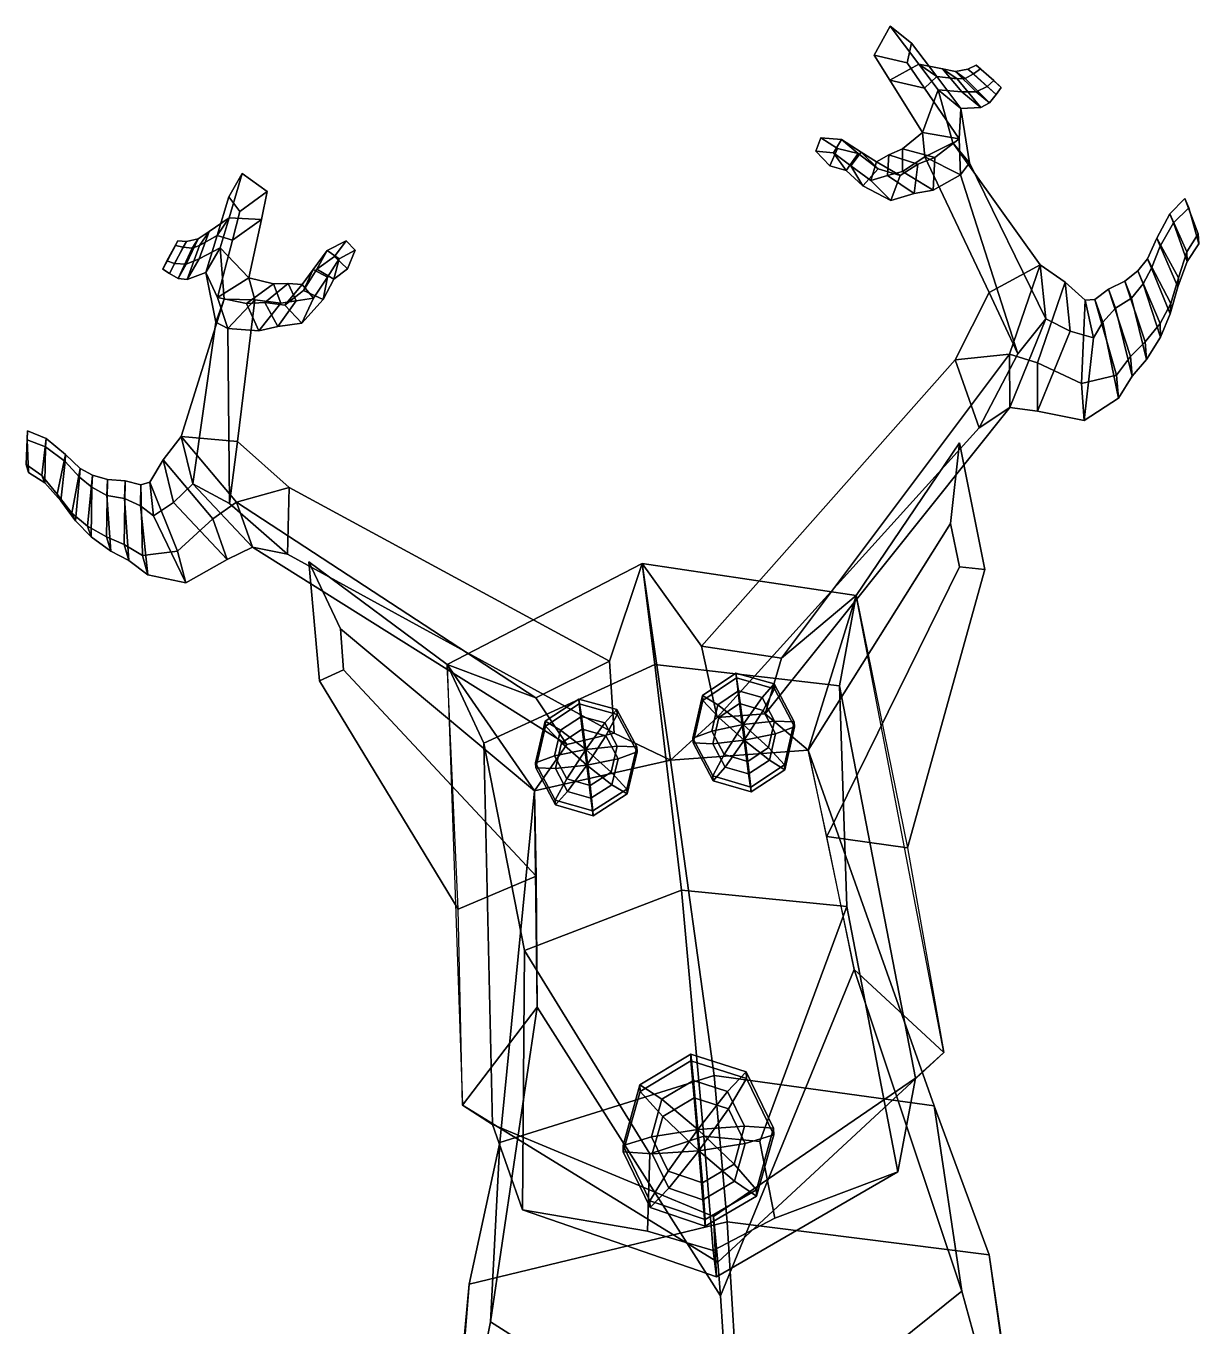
# Model space of a CAD drawing. Extents: x -101 to 82, y -151 to 354.
# Drawn here: x -100.7 to 64.9, y 170.4 to 353.9 of the extents above; entities that cross this region are included whole.
import ezdxf

# ---------------------------------------------------------------- set-up
doc = ezdxf.new("R2010")
doc.units = 0

msp = doc.modelspace()

# ---------------------------------------------------------------- linework, layer by layer
for points in [[(21.292717, 353.928101, 197.962311), (24.292601, 351.510315, 196.795807), (23.683441, 348.726685, 196.333405), (19.040462, 349.817627, 197.912552)], [(25.336277, 348.548615, 201.226807), (21.292717, 353.928101, 197.962311), (19.040462, 349.817627, 197.912552), (21.258139, 346.293427, 199.83432)], [(25.336277, 348.548615, 201.226807), (27.855326, 346.799103, 199.05217), (24.292601, 351.510315, 196.795807), (21.292717, 353.928101, 197.962311)], [(27.855326, 346.799103, 199.05217), (26.141819, 345.164001, 197.804108), (23.683441, 348.726685, 196.333405), (24.292601, 351.510315, 196.795807)], [(21.258139, 346.293427, 199.83432), (19.040462, 349.817627, 197.912552), (23.683441, 348.726685, 196.333405), (26.141819, 345.164001, 197.804108)], [(25.870958, 338.889465, 203.856201), (28.044651, 344.916199, 203.421661), (25.336277, 348.548615, 201.226807), (21.258139, 346.293427, 199.83432)], [(28.044651, 344.916199, 203.421661), (31.408346, 344.618591, 200.510757), (28.685381, 347.887543, 198.90976), (25.336277, 348.548615, 201.226807)], [(25.336277, 348.548615, 201.226807), (28.685381, 347.887543, 198.90976), (30.758123, 346.458893, 196.669098), (27.855326, 346.799103, 199.05217)], [(31.408346, 344.618591, 200.510757), (33.414043, 344.646515, 198.098419), (30.522213, 347.480896, 197.546753), (28.685381, 347.887543, 198.90976)], [(28.685381, 347.887543, 198.90976), (30.522213, 347.480896, 197.546753), (31.854246, 346.532196, 195.035141), (30.758123, 346.458893, 196.669098)], [(33.414043, 344.646515, 198.098419), (34.985516, 345.406281, 193.793106), (32.23872, 347.827881, 193.907913), (30.522213, 347.480896, 197.546753)], [(30.522213, 347.480896, 197.546753), (32.23872, 347.827881, 193.907913), (33.026642, 347.184845, 191.428452), (31.854246, 346.532196, 195.035141)], [(31.854246, 346.532196, 195.035141), (33.026642, 347.184845, 191.428452), (36.233036, 344.237579, 190.929001), (35.297752, 343.05899, 195.28511)], [(34.985516, 345.406281, 193.793106), (35.910179, 346.255524, 189.951828), (33.42284, 348.407837, 190.17337), (32.23872, 347.827881, 193.907913)], [(32.23872, 347.827881, 193.907913), (33.42284, 348.407837, 190.17337), (34.049656, 347.866638, 187.910278), (33.026642, 347.184845, 191.428452)], [(33.026642, 347.184845, 191.428452), (34.049656, 347.866638, 187.910278), (36.941399, 345.251068, 187.322235), (36.233036, 344.237579, 190.929001)], [(36.941399, 345.251068, 187.322235), (34.049656, 347.866638, 187.910278), (33.42284, 348.407837, 190.17337), (35.910179, 346.255524, 189.951828)], [(25.870958, 338.889465, 203.856201), (21.258139, 346.293427, 199.83432), (26.141819, 345.164001, 197.804108), (31.034769, 338.001343, 200.747086)], [(31.034769, 338.001343, 200.747086), (26.141819, 345.164001, 197.804108), (27.855326, 346.799103, 199.05217), (31.246599, 342.276123, 201.208298)], [(27.855326, 346.799103, 199.05217), (30.758123, 346.458893, 196.669098), (34.108353, 342.409637, 198.145081), (31.246599, 342.276123, 201.208298)], [(30.758123, 346.458893, 196.669098), (31.854246, 346.532196, 195.035141), (35.297752, 343.05899, 195.28511), (34.108353, 342.409637, 198.145081)], [(35.297752, 343.05899, 195.28511), (36.233036, 344.237579, 190.929001), (34.985516, 345.406281, 193.793106), (33.414043, 344.646515, 198.098419)], [(36.233036, 344.237579, 190.929001), (36.941399, 345.251068, 187.322235), (35.910179, 346.255524, 189.951828), (34.985516, 345.406281, 193.793106)], [(30.135029, 337.433167, 206.862411), (28.044651, 344.916199, 203.421661), (25.870958, 338.889465, 203.856201), (26.194204, 335.450531, 205.689713)], [(30.135029, 337.433167, 206.862411), (32.469589, 334.615265, 203.7332), (31.246599, 342.276123, 201.208298), (28.044651, 344.916199, 203.421661)], [(31.246599, 342.276123, 201.208298), (34.108353, 342.409637, 198.145081), (31.408346, 344.618591, 200.510757), (28.044651, 344.916199, 203.421661)], [(34.108353, 342.409637, 198.145081), (35.297752, 343.05899, 195.28511), (33.414043, 344.646515, 198.098419), (31.408346, 344.618591, 200.510757)], [(32.469589, 334.615265, 203.7332), (31.236839, 332.934174, 202.351303), (31.034769, 338.001343, 200.747086), (31.246599, 342.276123, 201.208298)], [(12.766567, 334.162506, 193.704834), (10.789721, 336.264984, 195.826904), (11.475281, 338.121155, 195.298096), (13.856787, 336.647827, 193.475632)], [(14.395036, 337.923431, 196.961945), (11.475281, 338.121155, 195.298096), (10.789721, 336.264984, 195.826904), (13.269517, 336.038605, 197.355392)], [(16.753582, 335.942993, 194.789169), (13.856787, 336.647827, 193.475632), (11.475281, 338.121155, 195.298096), (14.395036, 337.923431, 196.961945)], [(17.16968, 336.129364, 198.585083), (14.395036, 337.923431, 196.961945), (13.269517, 336.038605, 197.355392), (15.706603, 334.19928, 198.910416)], [(19.581339, 333.752625, 196.063354), (16.753582, 335.942993, 194.789169), (14.395036, 337.923431, 196.961945), (17.16968, 336.129364, 198.585083)], [(25.870958, 338.889465, 203.856201), (23.013615, 336.577271, 202.169601), (23.006132, 333.381866, 203.670471), (26.194204, 335.450531, 205.689713)], [(31.034769, 338.001343, 200.747086), (27.599712, 335.379028, 199.345291), (23.013615, 336.577271, 202.169601), (25.870958, 338.889465, 203.856201)], [(31.236839, 332.934174, 202.351303), (27.348759, 330.765289, 200.573013), (27.599712, 335.379028, 199.345291), (31.034769, 338.001343, 200.747086)], [(13.269517, 336.038605, 197.355392), (10.789721, 336.264984, 195.826904), (12.766567, 334.162506, 193.704834), (15.066437, 333.529083, 194.789215)], [(15.066437, 333.529083, 194.789215), (12.766567, 334.162506, 193.704834), (13.856787, 336.647827, 193.475632), (16.753582, 335.942993, 194.789169)], [(15.706603, 334.19928, 198.910416), (13.269517, 336.038605, 197.355392), (15.066437, 333.529083, 194.789215), (17.438721, 331.356476, 195.921967)], [(19.361624, 334.723816, 199.912231), (17.16968, 336.129364, 198.585083), (15.706603, 334.19928, 198.910416), (18.545057, 332.131561, 200.707321)], [(22.715136, 332.804199, 197.45166), (19.581339, 333.752625, 196.063354), (17.16968, 336.129364, 198.585083), (19.361624, 334.723816, 199.912231)], [(23.013615, 336.577271, 202.169601), (21.10149, 335.723114, 200.984573), (20.913309, 332.810913, 202.242981), (23.006132, 333.381866, 203.670471)], [(27.599712, 335.379028, 199.345291), (25.173677, 334.416168, 198.418106), (21.10149, 335.723114, 200.984573), (23.013615, 336.577271, 202.169601)], [(42.465031, 320.221222, 215.577789), (30.135029, 337.433167, 206.862411), (26.194204, 335.450531, 205.689713), (35.256264, 316.291199, 216.847733)], [(43.262032, 312.563019, 211.632065), (32.469589, 334.615265, 203.7332), (30.135029, 337.433167, 206.862411), (42.465031, 320.221222, 215.577789)], [(17.438721, 331.356476, 195.921967), (15.066437, 333.529083, 194.789215), (16.753582, 335.942993, 194.789169), (19.581339, 333.752625, 196.063354)], [(18.545057, 332.131561, 200.707321), (15.706603, 334.19928, 198.910416), (17.438721, 331.356476, 195.921967), (21.384089, 329.293243, 197.860291)], [(21.10149, 335.723114, 200.984573), (19.361624, 334.723816, 199.912231), (18.545057, 332.131561, 200.707321), (20.913309, 332.810913, 202.242981)], [(25.173677, 334.416168, 198.418106), (22.715136, 332.804199, 197.45166), (19.361624, 334.723816, 199.912231), (21.10149, 335.723114, 200.984573)], [(24.689188, 330.266144, 199.391373), (21.384089, 329.293243, 197.860291), (22.715136, 332.804199, 197.45166), (25.173677, 334.416168, 198.418106)], [(26.194204, 335.450531, 205.689713), (23.006132, 333.381866, 203.670471), (27.348759, 330.765289, 200.573013), (31.236839, 332.934174, 202.351303)], [(27.348759, 330.765289, 200.573013), (24.689188, 330.266144, 199.391373), (25.173677, 334.416168, 198.418106), (27.599712, 335.379028, 199.345291)], [(39.310986, 307.62616, 211.006821), (35.256264, 316.291199, 216.847733), (26.194204, 335.450531, 205.689713), (31.236839, 332.934174, 202.351303)], [(43.262032, 312.563019, 211.632065), (39.310986, 307.62616, 211.006821), (31.236839, 332.934174, 202.351303), (32.469589, 334.615265, 203.7332)], [(-72.067146, 326.816071, 199.109787), (-70.213402, 333.108276, 195.883591), (-72.083679, 329.825104, 194.660919), (-73.741226, 324.339752, 196.889542)], [(-70.213402, 333.108276, 195.883591), (-66.669281, 330.552551, 196.018433), (-70.528183, 327.724854, 194.289825), (-72.083679, 329.825104, 194.660919)], [(-72.067146, 326.816071, 199.109787), (-67.493675, 326.597931, 197.92868), (-66.669281, 330.552551, 196.018433), (-70.213402, 333.108276, 195.883591)], [(21.384089, 329.293243, 197.860291), (17.438721, 331.356476, 195.921967), (19.581339, 333.752625, 196.063354), (22.715136, 332.804199, 197.45166)], [(20.913309, 332.810913, 202.242981), (18.545057, 332.131561, 200.707321), (21.384089, 329.293243, 197.860291), (24.689188, 330.266144, 199.391373)], [(23.006132, 333.381866, 203.670471), (20.913309, 332.810913, 202.242981), (24.689188, 330.266144, 199.391373), (27.348759, 330.765289, 200.573013)], [(-67.493675, 326.597931, 197.92868), (-71.570122, 323.672943, 195.747787), (-70.528183, 327.724854, 194.289825), (-66.669281, 330.552551, 196.018433)], [(-73.741226, 324.339752, 196.889542), (-72.083679, 329.825104, 194.660919), (-70.528183, 327.724854, 194.289825), (-71.570122, 323.672943, 195.747787)], [(63.185795, 322.029999, 193.343124), (64.783173, 324.558441, 190.636368), (62.899471, 329.576782, 190.907318), (60.783024, 327.39267, 193.988922)], [(60.783024, 327.39267, 193.988922), (62.899471, 329.576782, 190.907318), (63.438309, 328.234161, 188.523849), (61.313389, 326.116638, 191.257568)], [(64.783173, 324.558441, 190.636368), (64.890266, 323.171326, 187.96991), (63.438309, 328.234161, 188.523849), (62.899471, 329.576782, 190.907318)], [(-73.332138, 322.599548, 201.283997), (-72.067146, 326.816071, 199.109787), (-74.884537, 324.922089, 196.689972), (-76.290161, 321.036865, 198.266907)], [(-72.067146, 326.816071, 199.109787), (-73.741226, 324.339752, 196.889542), (-76.26342, 322.913971, 194.415497), (-74.884537, 324.922089, 196.689972)], [(-69.25985, 318.351257, 201.935699), (-67.493675, 326.597931, 197.92868), (-72.067146, 326.816071, 199.109787), (-73.332138, 322.599548, 201.283997)], [(61.977066, 318.360199, 196.476593), (63.185795, 322.029999, 193.343124), (60.783024, 327.39267, 193.988922), (58.945557, 323.963196, 197.666855)], [(58.945557, 323.963196, 197.666855), (60.783024, 327.39267, 193.988922), (61.313389, 326.116638, 191.257568), (59.417023, 322.831604, 194.539246)], [(61.313389, 326.116638, 191.257568), (63.438309, 328.234161, 188.523849), (64.890266, 323.171326, 187.96991), (63.225201, 320.678558, 190.320999)], [(-69.25985, 318.351257, 201.935699), (-73.694809, 315.596344, 198.67543), (-71.570122, 323.672943, 195.747787), (-67.493675, 326.597931, 197.92868)], [(59.417023, 322.831604, 194.539246), (61.313389, 326.116638, 191.257568), (63.225201, 320.678558, 190.320999), (61.892471, 317.107086, 193.056885)], [(-81.409943, 319.587311, 184.909454), (-80.844139, 320.789063, 187.540176), (-79.294945, 323.585144, 187.794525), (-79.648453, 322.919647, 185.530426)], [(-79.759628, 320.379395, 191.423233), (-78.060997, 323.51239, 191.574677), (-79.294945, 323.585144, 187.794525), (-80.844139, 320.789063, 187.540176)], [(-78.115135, 320.295837, 195.789597), (-76.415062, 323.854523, 195.273361), (-78.060997, 323.51239, 191.574677), (-79.759628, 320.379395, 191.423233)], [(-78.060997, 323.51239, 191.574677), (-78.524765, 322.698273, 189.091248), (-79.648453, 322.919647, 185.530426), (-79.294945, 323.585144, 187.794525)], [(-76.415062, 323.854523, 195.273361), (-77.274536, 322.560547, 192.745071), (-78.524765, 322.698273, 189.091248), (-78.060997, 323.51239, 191.574677)], [(-76.290161, 321.036865, 198.266907), (-74.884537, 324.922089, 196.689972), (-76.415062, 323.854523, 195.273361), (-78.115135, 320.295837, 195.789597)], [(-73.741226, 324.339752, 196.889542), (-75.348457, 319.116272, 199.025635), (-77.993652, 318.139709, 195.867813), (-76.26342, 322.913971, 194.415497)], [(-74.884537, 324.922089, 196.689972), (-76.26342, 322.913971, 194.415497), (-77.274536, 322.560547, 192.745071), (-76.415062, 323.854523, 195.273361)], [(-73.694809, 315.596344, 198.67543), (-75.348457, 319.116272, 199.025635), (-73.741226, 324.339752, 196.889542), (-71.570122, 323.672943, 195.747787)], [(-59.657017, 319.591919, 193.276764), (-58.191528, 322.228241, 195.491531), (-55.53162, 323.60257, 193.934464), (-57.193584, 321.381165, 192.056396)], [(-58.191528, 322.228241, 195.491531), (-56.507191, 321.037262, 195.959885), (-54.263805, 322.252563, 194.520325), (-55.53162, 323.60257, 193.934464)], [(-55.334957, 319.648132, 192.368927), (-57.193584, 321.381165, 192.056396), (-55.53162, 323.60257, 193.934464), (-54.263805, 322.252563, 194.520325)], [(60.903225, 314.72049, 199.505463), (61.977066, 318.360199, 196.476593), (58.945557, 323.963196, 197.666855), (57.631962, 321.032532, 200.713867)], [(57.631962, 321.032532, 200.713867), (58.945557, 323.963196, 197.666855), (59.417023, 322.831604, 194.539246), (58.1805, 319.710602, 197.259277)], [(63.225201, 320.678558, 190.320999), (64.890266, 323.171326, 187.96991), (64.783173, 324.558441, 190.636368), (63.185795, 322.029999, 193.343124)], [(-78.524765, 322.698273, 189.091248), (-80.466728, 318.955933, 188.554916), (-81.409943, 319.587311, 184.909454), (-79.648453, 322.919647, 185.530426)], [(-77.274536, 322.560547, 192.745071), (-79.269737, 318.262268, 192.959229), (-80.466728, 318.955933, 188.554916), (-78.524765, 322.698273, 189.091248)], [(-76.26342, 322.913971, 194.415497), (-77.993652, 318.139709, 195.867813), (-79.269737, 318.262268, 192.959229), (-77.274536, 322.560547, 192.745071)], [(-75.348457, 319.116272, 199.025635), (-73.332138, 322.599548, 201.283997), (-76.290161, 321.036865, 198.266907), (-77.993652, 318.139709, 195.867813)], [(-72.768204, 315.368988, 204.816589), (-73.332138, 322.599548, 201.283997), (-75.348457, 319.116272, 199.025635), (-73.943741, 312.116516, 201.682587)], [(-72.768204, 315.368988, 204.816589), (-68.426445, 315.259644, 203.828598), (-69.25985, 318.351257, 201.935699), (-73.332138, 322.599548, 201.283997)], [(-61.556541, 316.555603, 194.491257), (-60.170982, 319.535889, 197.045303), (-58.191528, 322.228241, 195.491531), (-59.657017, 319.591919, 193.276764)], [(-60.170982, 319.535889, 197.045303), (-58.162437, 318.441284, 197.458435), (-56.507191, 321.037262, 195.959885), (-58.191528, 322.228241, 195.491531)], [(-57.270088, 318.166595, 193.381363), (-59.657017, 319.591919, 193.276764), (-57.193584, 321.381165, 192.056396), (-55.334957, 319.648132, 192.368927)], [(-56.507191, 321.037262, 195.959885), (-57.270088, 318.166595, 193.381363), (-55.334957, 319.648132, 192.368927), (-54.263805, 322.252563, 194.520325)], [(58.1805, 319.710602, 197.259277), (59.417023, 322.831604, 194.539246), (61.892471, 317.107086, 193.056885), (60.834614, 313.272217, 195.719849)], [(61.892471, 317.107086, 193.056885), (63.225201, 320.678558, 190.320999), (63.185795, 322.029999, 193.343124), (61.977066, 318.360199, 196.476593)], [(-80.466728, 318.955933, 188.554916), (-79.759628, 320.379395, 191.423233), (-80.844139, 320.789063, 187.540176), (-81.409943, 319.587311, 184.909454)], [(-79.269737, 318.262268, 192.959229), (-78.115135, 320.295837, 195.789597), (-79.759628, 320.379395, 191.423233), (-80.466728, 318.955933, 188.554916)], [(-77.993652, 318.139709, 195.867813), (-76.290161, 321.036865, 198.266907), (-78.115135, 320.295837, 195.789597), (-79.269737, 318.262268, 192.959229)], [(-64.171059, 314.484406, 195.787491), (-61.746647, 317.428192, 198.319336), (-60.170982, 319.535889, 197.045303), (-61.556541, 316.555603, 194.491257)], [(-61.746647, 317.428192, 198.319336), (-60.127235, 315.497253, 199.191132), (-58.162437, 318.441284, 197.458435), (-60.170982, 319.535889, 197.045303)], [(-58.757378, 315.324707, 194.469421), (-61.556541, 316.555603, 194.491257), (-59.657017, 319.591919, 193.276764), (-57.270088, 318.166595, 193.381363)], [(-58.162437, 318.441284, 197.458435), (-58.757378, 315.324707, 194.469421), (-57.270088, 318.166595, 193.381363), (-56.507191, 321.037262, 195.959885)], [(38.143505, 307.576996, 220.619492), (42.465031, 320.221222, 215.577789), (35.256264, 316.291199, 216.847733), (30.478537, 306.7854, 220.971756)], [(38.143505, 307.576996, 220.619492), (42.06554, 306.368561, 218.45752), (45.983181, 317.762573, 213.912933), (42.465031, 320.221222, 215.577789)], [(42.465031, 320.221222, 215.577789), (45.983181, 317.762573, 213.912933), (46.690643, 310.83783, 210.367035), (43.262032, 312.563019, 211.632065)], [(59.396046, 311.917419, 202.342285), (60.903225, 314.72049, 199.505463), (57.631962, 321.032532, 200.713867), (56.260971, 319.336792, 203.090775)], [(56.260971, 319.336792, 203.090775), (57.631962, 321.032532, 200.713867), (58.1805, 319.710602, 197.259277), (56.998955, 317.516357, 199.375671)], [(56.998955, 317.516357, 199.375671), (58.1805, 319.710602, 197.259277), (60.834614, 313.272217, 195.719849), (59.460255, 310.00116, 198.221588)], [(-73.943741, 312.116516, 201.682587), (-75.348457, 319.116272, 199.025635), (-73.694809, 315.596344, 198.67543), (-72.217995, 311.193848, 200.384476)], [(-73.694809, 315.596344, 198.67543), (-69.25985, 318.351257, 201.935699), (-65.798912, 317.539246, 200.404922), (-69.602478, 314.744202, 197.455231)], [(-69.25985, 318.351257, 201.935699), (-68.426445, 315.259644, 203.828598), (-64.739281, 314.775726, 201.968597), (-65.798912, 317.539246, 200.404922)], [(-60.127235, 315.497253, 199.191132), (-61.770447, 311.967896, 196.309067), (-58.757378, 315.324707, 194.469421), (-58.162437, 318.441284, 197.458435)], [(42.06554, 306.368561, 218.45752), (48.300953, 303.453979, 215.714905), (48.799988, 315.2211, 212.84642), (45.983181, 317.762573, 213.912933)], [(45.983181, 317.762573, 213.912933), (48.799988, 315.2211, 212.84642), (49.995403, 309.905212, 208.689575), (46.690643, 310.83783, 210.367035)], [(55.229031, 307.243896, 208.297256), (57.265781, 309.324188, 205.501282), (54.432014, 317.900513, 205.67366), (52.095829, 316.753967, 208.483093)], [(52.095829, 316.753967, 208.483093), (54.432014, 317.900513, 205.67366), (55.354496, 315.481018, 201.715942), (53.116367, 314.072632, 204.087326)], [(57.265781, 309.324188, 205.501282), (59.396046, 311.917419, 202.342285), (56.260971, 319.336792, 203.090775), (54.432014, 317.900513, 205.67366)], [(54.432014, 317.900513, 205.67366), (56.260971, 319.336792, 203.090775), (56.998955, 317.516357, 199.375671), (55.354496, 315.481018, 201.715942)], [(60.834614, 313.272217, 195.719849), (61.892471, 317.107086, 193.056885), (61.977066, 318.360199, 196.476593), (60.903225, 314.72049, 199.505463)], [(-69.602478, 314.744202, 197.455231), (-65.798912, 317.539246, 200.404922), (-63.716835, 317.583313, 199.307907), (-67.011307, 314.88913, 196.634277)], [(-67.011307, 314.88913, 196.634277), (-63.716835, 317.583313, 199.307907), (-61.746647, 317.428192, 198.319336), (-64.171059, 314.484406, 195.787491)], [(-65.798912, 317.539246, 200.404922), (-64.739281, 314.775726, 201.968597), (-62.580509, 315.129486, 200.628265), (-63.716835, 317.583313, 199.307907)], [(-61.770447, 311.967896, 196.309067), (-64.171059, 314.484406, 195.787491), (-61.556541, 316.555603, 194.491257), (-58.757378, 315.324707, 194.469421)], [(-63.716835, 317.583313, 199.307907), (-62.580509, 315.129486, 200.628265), (-60.127235, 315.497253, 199.191132), (-61.746647, 317.428192, 198.319336)], [(30.478537, 306.7854, 220.971756), (35.256264, 316.291199, 216.847733), (39.310986, 307.62616, 211.006821), (33.839558, 297.187347, 213.903717)], [(53.232338, 304.612183, 211.412537), (55.229031, 307.243896, 208.297256), (52.095829, 316.753967, 208.483093), (50.163181, 315.304413, 211.250107)], [(50.163181, 315.304413, 211.250107), (52.095829, 316.753967, 208.483093), (53.116367, 314.072632, 204.087326), (51.333073, 312.105652, 206.475815)], [(55.354496, 315.481018, 201.715942), (56.998955, 317.516357, 199.375671), (59.460255, 310.00116, 198.221588), (57.459801, 306.843079, 201.048889)], [(-78.849922, 295.965576, 213.510788), (-70.892357, 295.260529, 215.074844), (-68.426445, 315.259644, 203.828598), (-72.768204, 315.368988, 204.816589)], [(-77.201065, 289.28891, 209.727325), (-78.849922, 295.965576, 213.510788), (-72.768204, 315.368988, 204.816589), (-73.943741, 312.116516, 201.682587)], [(-72.217995, 311.193848, 200.384476), (-73.694809, 315.596344, 198.67543), (-69.602478, 314.744202, 197.455231), (-67.854347, 310.880981, 198.787399)], [(-71.994781, 286.503876, 209.314087), (-72.217995, 311.193848, 200.384476), (-68.426445, 315.259644, 203.828598), (-70.892357, 295.260529, 215.074844)], [(-68.426445, 315.259644, 203.828598), (-72.217995, 311.193848, 200.384476), (-67.854347, 310.880981, 198.787399), (-64.739281, 314.775726, 201.968597)], [(-67.854347, 310.880981, 198.787399), (-69.602478, 314.744202, 197.455231), (-67.011307, 314.88913, 196.634277), (-65.194351, 311.501831, 197.707291)], [(-64.739281, 314.775726, 201.968597), (-67.854347, 310.880981, 198.787399), (-65.194351, 311.501831, 197.707291), (-62.580509, 315.129486, 200.628265)], [(-65.194351, 311.501831, 197.707291), (-67.011307, 314.88913, 196.634277), (-64.171059, 314.484406, 195.787491), (-61.770447, 311.967896, 196.309067)], [(-62.580509, 315.129486, 200.628265), (-65.194351, 311.501831, 197.707291), (-61.770447, 311.967896, 196.309067), (-60.127235, 315.497253, 199.191132)], [(48.300953, 303.453979, 215.714905), (53.232338, 304.612183, 211.412537), (50.163181, 315.304413, 211.250107), (48.799988, 315.2211, 212.84642)], [(48.799988, 315.2211, 212.84642), (50.163181, 315.304413, 211.250107), (51.333073, 312.105652, 206.475815), (49.995403, 309.905212, 208.689575)], [(51.333073, 312.105652, 206.475815), (53.116367, 314.072632, 204.087326), (55.438461, 304.491974, 203.352371), (53.5135, 301.356689, 206.003281)], [(53.116367, 314.072632, 204.087326), (55.354496, 315.481018, 201.715942), (57.459801, 306.843079, 201.048889), (55.438461, 304.491974, 203.352371)], [(59.460255, 310.00116, 198.221588), (60.834614, 313.272217, 195.719849), (60.903225, 314.72049, 199.505463), (59.396046, 311.917419, 202.342285)], [(-77.201065, 289.28891, 209.727325), (-73.943741, 312.116516, 201.682587), (-72.217995, 311.193848, 200.384476), (-71.994781, 286.503876, 209.314087)], [(38.167599, 300.036133, 215.387619), (33.839558, 297.187347, 213.903717), (39.310986, 307.62616, 211.006821), (43.262032, 312.563019, 211.632065)], [(43.262032, 312.563019, 211.632065), (46.690643, 310.83783, 210.367035), (42.085087, 299.548981, 213.751419), (38.167599, 300.036133, 215.387619)], [(49.995403, 309.905212, 208.689575), (51.333073, 312.105652, 206.475815), (53.5135, 301.356689, 206.003281), (48.692837, 298.214722, 210.641129)], [(46.690643, 310.83783, 210.367035), (49.995403, 309.905212, 208.689575), (48.692837, 298.214722, 210.641129), (42.085087, 299.548981, 213.751419)], [(57.459801, 306.843079, 201.048889), (59.460255, 310.00116, 198.221588), (59.396046, 311.917419, 202.342285), (57.265781, 309.324188, 205.501282)], [(55.438461, 304.491974, 203.352371), (57.459801, 306.843079, 201.048889), (57.265781, 309.324188, 205.501282), (55.229031, 307.243896, 208.297256)], [(-5.362041, 266.369629, 232.283493), (5.958908, 264.649933, 231.931992), (38.143505, 307.576996, 220.619492), (30.478537, 306.7854, 220.971756)], [(-5.362041, 266.369629, 232.283493), (30.478537, 306.7854, 220.971756), (33.839558, 297.187347, 213.903717), (-3.134726, 256.298035, 220.982559)], [(5.958908, 264.649933, 231.931992), (3.621427, 256.777802, 223.833008), (38.167599, 300.036133, 215.387619), (38.143505, 307.576996, 220.619492)], [(38.167599, 300.036133, 215.387619), (42.085087, 299.548981, 213.751419), (42.06554, 306.368561, 218.45752), (38.143505, 307.576996, 220.619492)], [(53.5135, 301.356689, 206.003281), (55.438461, 304.491974, 203.352371), (55.229031, 307.243896, 208.297256), (53.232338, 304.612183, 211.412537)], [(42.085087, 299.548981, 213.751419), (48.692837, 298.214722, 210.641129), (48.300953, 303.453979, 215.714905), (42.06554, 306.368561, 218.45752)], [(48.692837, 298.214722, 210.641129), (53.5135, 301.356689, 206.003281), (53.232338, 304.612183, 211.412537), (48.300953, 303.453979, 215.714905)], [(3.621427, 256.777802, 223.833008), (-3.134726, 256.298035, 220.982559), (33.839558, 297.187347, 213.903717), (38.167599, 300.036133, 215.387619)], [(-100.739388, 291.996857, 187.914429), (-100.521118, 296.737549, 188.09201), (-100.571678, 295.509277, 185.741928), (-100.376305, 290.895844, 185.294937)], [(-98.513237, 290.446106, 190.72496), (-97.907593, 295.65979, 191.284302), (-100.521118, 296.737549, 188.09201), (-100.739388, 291.996857, 187.914429)], [(-97.907593, 295.65979, 191.284302), (-97.967682, 294.490967, 188.584686), (-100.571678, 295.509277, 185.741928), (-100.521118, 296.737549, 188.09201)], [(-96.322723, 287.805634, 193.978882), (-95.184952, 293.440186, 195.095154), (-97.907593, 295.65979, 191.284302), (-98.513237, 290.446106, 190.72496)], [(-95.184952, 293.440186, 195.095154), (-95.232155, 292.414093, 191.997025), (-97.967682, 294.490967, 188.584686), (-97.907593, 295.65979, 191.284302)], [(-71.034225, 286.710602, 218.933319), (-78.849922, 295.965576, 213.510788), (-81.370529, 292.646698, 211.807159), (-74.344612, 284.336639, 216.697388)], [(-78.849922, 295.965576, 213.510788), (-77.201065, 289.28891, 209.727325), (-79.897362, 286.64328, 208.411865), (-81.370529, 292.646698, 211.807159)], [(-71.034225, 286.710602, 218.933319), (-63.578075, 288.751831, 219.509094), (-70.892357, 295.260529, 215.074844), (-78.849922, 295.965576, 213.510788)], [(-97.967682, 294.490967, 188.584686), (-98.094704, 289.400543, 187.75061), (-100.376305, 290.895844, 185.294937), (-100.571678, 295.509277, 185.741928)], [(-95.232155, 292.414093, 191.997025), (-95.815369, 286.886871, 190.607422), (-98.094704, 289.400543, 187.75061), (-97.967682, 294.490967, 188.584686)], [(-63.578075, 288.751831, 219.509094), (-63.831707, 279.366302, 212.539001), (-71.994781, 286.503876, 209.314087), (-70.892357, 295.260529, 215.074844)], [(29.785801, 283.681305, 221.457336), (9.725933, 251.651749, 220.862228), (16.46839, 273.494843, 242.311035), (31.0616, 295.046753, 227.726456)], [(34.640125, 277.167328, 225.51796), (31.0616, 295.046753, 227.726456), (16.46839, 273.494843, 242.311035), (23.742527, 237.854065, 238.17807)], [(31.0616, 295.046753, 227.726456), (34.640125, 277.167328, 225.51796), (31.062668, 277.564911, 220.716629), (29.785801, 283.681305, 221.457336)], [(-98.094704, 289.400543, 187.75061), (-98.513237, 290.446106, 190.72496), (-100.739388, 291.996857, 187.914429), (-100.376305, 290.895844, 185.294937)], [(-94.278946, 285.129944, 197.120743), (-93.104965, 291.440216, 198.246109), (-95.184952, 293.440186, 195.095154), (-96.322723, 287.805634, 193.978882)], [(-93.165833, 290.233765, 194.824036), (-93.728424, 284.047546, 193.387695), (-95.815369, 286.886871, 190.607422), (-95.232155, 292.414093, 191.997025)], [(-93.104965, 291.440216, 198.246109), (-93.165833, 290.233765, 194.824036), (-95.232155, 292.414093, 191.997025), (-95.184952, 293.440186, 195.095154)], [(-74.344612, 284.336639, 216.697388), (-81.370529, 292.646698, 211.807159), (-83.232895, 289.525818, 210.72554), (-79.351013, 279.761536, 213.864487)], [(-81.370529, 292.646698, 211.807159), (-79.897362, 286.64328, 208.411865), (-82.713516, 284.735626, 206.673828), (-83.232895, 289.525818, 210.72554)], [(-95.815369, 286.886871, 190.607422), (-96.322723, 287.805634, 193.978882), (-98.513237, 290.446106, 190.72496), (-98.094704, 289.400543, 187.75061)], [(-92.078926, 283.282654, 200.057755), (-91.339645, 290.482178, 200.696457), (-93.104965, 291.440216, 198.246109), (-94.278946, 285.129944, 197.120743)], [(-91.42733, 288.799103, 197.021591), (-91.516792, 281.769012, 195.997437), (-93.728424, 284.047546, 193.387695), (-93.165833, 290.233765, 194.824036)], [(-91.339645, 290.482178, 200.696457), (-91.42733, 288.799103, 197.021591), (-93.165833, 290.233765, 194.824036), (-93.104965, 291.440216, 198.246109)], [(-89.361656, 281.803986, 203.323883), (-89.226372, 289.892456, 203.356995), (-91.339645, 290.482178, 200.696457), (-92.078926, 283.282654, 200.057755)], [(-89.226372, 289.892456, 203.356995), (-89.307083, 287.646515, 199.448944), (-91.42733, 288.799103, 197.021591), (-91.339645, 290.482178, 200.696457)], [(-89.307083, 287.646515, 199.448944), (-88.759117, 279.774475, 198.941071), (-91.516792, 281.769012, 195.997437), (-91.42733, 288.799103, 197.021591)], [(-86.878654, 280.715393, 206.211411), (-86.727028, 289.715485, 206.249222), (-89.226372, 289.892456, 203.356995), (-89.361656, 281.803986, 203.323883)], [(-86.727028, 289.715485, 206.249222), (-86.816086, 287.214935, 201.906265), (-89.307083, 287.646515, 199.448944), (-89.226372, 289.892456, 203.356995)], [(-84.282867, 279.137024, 209.427216), (-84.5159, 289.140869, 209.095123), (-86.727028, 289.715485, 206.249222), (-86.878654, 280.715393, 206.211411)], [(-84.5159, 289.140869, 209.095123), (-84.589203, 286.152863, 204.380997), (-86.816086, 287.214935, 201.906265), (-86.727028, 289.715485, 206.249222)], [(-83.232895, 289.525818, 210.72554), (-82.713516, 284.735626, 206.673828), (-84.589203, 286.152863, 204.380997), (-84.5159, 289.140869, 209.095123)], [(-79.351013, 279.761536, 213.864487), (-83.232895, 289.525818, 210.72554), (-84.5159, 289.140869, 209.095123), (-84.282867, 279.137024, 209.427216)], [(-77.201065, 289.28891, 209.727325), (-68.771759, 280.324646, 213.860367), (-72.316612, 278.599121, 212.140366), (-79.897362, 286.64328, 208.411865)], [(-68.771759, 280.324646, 213.860367), (-77.201065, 289.28891, 209.727325), (-71.994781, 286.503876, 209.314087), (-63.831707, 279.366302, 212.539001)], [(-71.034225, 286.710602, 218.933319), (-28.729004, 259.054474, 231.559143), (-18.343473, 264.234344, 232.138107), (-63.578075, 288.751831, 219.509094)], [(-18.343473, 264.234344, 232.138107), (-17.703926, 254.056824, 220.840836), (-63.831707, 279.366302, 212.539001), (-63.578075, 288.751831, 219.509094)], [(-93.728424, 284.047546, 193.387695), (-94.278946, 285.129944, 197.120743), (-96.322723, 287.805634, 193.978882), (-95.815369, 286.886871, 190.607422)], [(-86.816086, 287.214935, 201.906265), (-86.209732, 278.453461, 201.341187), (-88.759117, 279.774475, 198.941071), (-89.307083, 287.646515, 199.448944)], [(-84.589203, 286.152863, 204.380997), (-83.539009, 276.424988, 204.100601), (-86.209732, 278.453461, 201.341187), (-86.816086, 287.214935, 201.906265)], [(-79.897362, 286.64328, 208.411865), (-72.316612, 278.599121, 212.140366), (-78.156303, 275.29834, 208.906067), (-82.713516, 284.735626, 206.673828)], [(-68.771759, 280.324646, 213.860367), (-71.034225, 286.710602, 218.933319), (-74.344612, 284.336639, 216.697388), (-72.316612, 278.599121, 212.140366)], [(-28.729004, 259.054474, 231.559143), (-71.034225, 286.710602, 218.933319), (-68.771759, 280.324646, 213.860367), (-24.368528, 252.4758, 223.561264)], [(-91.516792, 281.769012, 195.997437), (-92.078926, 283.282654, 200.057755), (-94.278946, 285.129944, 197.120743), (-93.728424, 284.047546, 193.387695)], [(-82.713516, 284.735626, 206.673828), (-78.156303, 275.29834, 208.906067), (-83.539009, 276.424988, 204.100601), (-84.589203, 286.152863, 204.380997)], [(-88.759117, 279.774475, 198.941071), (-89.361656, 281.803986, 203.323883), (-92.078926, 283.282654, 200.057755), (-91.516792, 281.769012, 195.997437)], [(-72.316612, 278.599121, 212.140366), (-74.344612, 284.336639, 216.697388), (-79.351013, 279.761536, 213.864487), (-78.156303, 275.29834, 208.906067)], [(31.062668, 277.564911, 220.716629), (12.361381, 239.48468, 219.507141), (9.725933, 251.651749, 220.862228), (29.785801, 283.681305, 221.457336)], [(-86.209732, 278.453461, 201.341187), (-86.878654, 280.715393, 206.211411), (-89.361656, 281.803986, 203.323883), (-88.759117, 279.774475, 198.941071)], [(-83.539009, 276.424988, 204.100601), (-84.282867, 279.137024, 209.427216), (-86.878654, 280.715393, 206.211411), (-86.209732, 278.453461, 201.341187)], [(-78.156303, 275.29834, 208.906067), (-79.351013, 279.761536, 213.864487), (-84.282867, 279.137024, 209.427216), (-83.539009, 276.424988, 204.100601)], [(-24.368528, 252.4758, 223.561264), (-68.771759, 280.324646, 213.860367), (-63.831707, 279.366302, 212.539001), (-17.703926, 254.056824, 220.840836)], [(-60.814289, 278.245483, 226.436493), (-56.345974, 268.797485, 220.386078), (-55.923157, 263.005157, 219.705627), (-59.317303, 261.463257, 224.429276)], [(-56.345974, 268.797485, 220.386078), (-60.814289, 278.245483, 226.436493), (-41.256866, 263.752289, 241.62822), (-28.960812, 245.926529, 220.515289)], [(-59.317303, 261.463257, 224.429276), (-39.694233, 229.212936, 237.699371), (-41.256866, 263.752289, 241.62822), (-60.814289, 278.245483, 226.436493)], [(-28.729004, 259.054474, 231.559143), (-41.256866, 263.752289, 241.62822), (-13.737067, 278.003052, 243.25206), (-18.343473, 264.234344, 232.138107)], [(-41.256866, 263.752289, 241.62822), (-36.079117, 252.666687, 263.390625), (-11.925068, 263.769135, 264.503326), (-13.737067, 278.003052, 243.25206)], [(-17.703926, 254.056824, 220.840836), (-18.343473, 264.234344, 232.138107), (-13.737067, 278.003052, 243.25206), (-9.733064, 250.244644, 213.358459)], [(5.958908, 264.649933, 231.931992), (-5.362041, 266.369629, 232.283493), (-13.737067, 278.003052, 243.25206), (16.46839, 273.494843, 242.311035)], [(-3.134726, 256.298035, 220.982559), (-9.733064, 250.244644, 213.358459), (-13.737067, 278.003052, 243.25206), (-5.362041, 266.369629, 232.283493)], [(16.46839, 273.494843, 242.311035), (-13.737067, 278.003052, 243.25206), (-11.925068, 263.769135, 264.503326), (14.113172, 260.740723, 263.926941)], [(34.640125, 277.167328, 225.51796), (23.742527, 237.854065, 238.17807), (12.361381, 239.48468, 219.507141), (31.062668, 277.564911, 220.716629)], [(3.621427, 256.777802, 223.833008), (5.958908, 264.649933, 231.931992), (16.46839, 273.494843, 242.311035), (9.725933, 251.651749, 220.862228)], [(16.46839, 273.494843, 242.311035), (14.113172, 260.740723, 263.926941), (24.879444, 205.34729, 257.640198), (28.877169, 208.964966, 235.050064)], [(-55.923157, 263.005157, 219.705627), (-56.345974, 268.797485, 220.386078), (-28.960812, 245.926529, 220.515289), (-28.714481, 233.868927, 219.194839)], [(-59.317303, 261.463257, 224.429276), (-55.923157, 263.005157, 219.705627), (-28.714481, 233.868927, 219.194839), (-39.694233, 229.212936, 237.699371)], [(-24.368528, 252.4758, 223.561264), (-28.960812, 245.926529, 220.515289), (-41.256866, 263.752289, 241.62822), (-28.729004, 259.054474, 231.559143)], [(-41.256866, 263.752289, 241.62822), (-39.10051, 201.524109, 234.723175), (-34.85947, 198.816727, 257.353668), (-36.079117, 252.666687, 263.390625)], [(-11.925068, 263.769135, 264.503326), (-36.079117, 252.666687, 263.390625), (-30.335741, 223.374084, 288.046234), (-8.196322, 231.904037, 288.973083)], [(-11.925068, 263.769135, 264.503326), (-8.196322, 231.904037, 288.973083), (15.143757, 229.56781, 288.389252), (14.113172, 260.740723, 263.926941)], [(-5.171975, 258.686554, 276.689331), (-0.435276, 261.864105, 277.026794), (-0.488032, 262.556213, 272.319702), (-5.22332, 259.376312, 271.981842)], [(-3.047119, 258.081604, 267.936066), (-5.22332, 259.376312, 271.981842), (-0.488032, 262.556213, 272.319702), (-0.116717, 260.043457, 268.143524)], [(4.932425, 260.338593, 276.801086), (4.88108, 261.028351, 272.093597), (-0.488032, 262.556213, 272.319702), (-0.435276, 261.864105, 277.026794)], [(3.201348, 259.090729, 268.003387), (-0.116717, 260.043457, 268.143524), (-0.488032, 262.556213, 272.319702), (4.88108, 261.028351, 272.093597)], [(-2.916063, 256.281708, 280.261658), (0.016591, 258.239624, 280.468414), (-0.435276, 261.864105, 277.026794), (-5.171975, 258.686554, 276.689331)], [(3.332405, 257.290833, 280.328949), (4.932425, 260.338593, 276.801086), (-0.435276, 261.864105, 277.026794), (0.016591, 258.239624, 280.468414)], [(7.73324, 255.644363, 271.434967), (4.961189, 255.765106, 267.597382), (3.201348, 259.090729, 268.003387), (4.88108, 261.028351, 272.093597)], [(7.78125, 254.96048, 276.143494), (7.73324, 255.644363, 271.434967), (4.88108, 261.028351, 272.093597), (4.932425, 260.338593, 276.801086)], [(22.358168, 192.107254, 288.242798), (24.879444, 205.34729, 257.640198), (14.113172, 260.740723, 263.926941), (15.143757, 229.56781, 288.389252)], [(-27.372248, 255.056885, 276.443817), (-22.621416, 258.188904, 276.774567), (-22.674173, 258.881012, 272.067474), (-27.423594, 255.746613, 271.736328)], [(-25.260275, 254.494202, 267.696716), (-27.423594, 255.746613, 271.736328), (-22.674173, 258.881012, 272.067474), (-22.321257, 256.427704, 267.900055)], [(-17.267849, 256.708923, 276.555573), (-17.319195, 257.398651, 271.848083), (-22.674173, 258.881012, 272.067474), (-22.621416, 258.188904, 276.774567)], [(-19.011806, 255.503296, 267.764038), (-22.321257, 256.427704, 267.900055), (-22.674173, 258.881012, 272.067474), (-17.319195, 257.398651, 271.848083)], [(-6.530018, 252.695526, 275.995728), (-5.171975, 258.686554, 276.689331), (-5.22332, 259.376312, 271.981842), (-6.578027, 253.37941, 271.28717)], [(-6.578027, 253.37941, 271.28717), (-5.22332, 259.376312, 271.981842), (-3.047119, 258.081604, 267.936066), (-3.883659, 254.36528, 267.506073)], [(0.52393, 255.27652, 266.09668), (-3.047119, 258.081604, 267.936066), (-0.116717, 260.043457, 268.143524)], [(0.52393, 255.27652, 266.09668), (-0.116717, 260.043457, 268.143524), (3.201348, 259.090729, 268.003387)], [(4.961189, 255.765106, 267.597382), (0.52393, 255.27652, 266.09668), (3.201348, 259.090729, 268.003387)], [(5.086882, 253.97464, 279.924622), (7.78125, 254.96048, 276.143494), (4.932425, 260.338593, 276.801086), (3.332405, 257.290833, 280.328949)], [(-25.129217, 252.69426, 280.022278), (-22.18795, 254.623901, 280.224945), (-22.621416, 258.188904, 276.774567), (-27.372248, 255.056885, 276.443817)], [(-18.880749, 253.7034, 280.0896), (-17.267849, 256.708923, 276.555573), (-22.621416, 258.188904, 276.774567), (-22.18795, 254.623901, 280.224945)], [(-14.500432, 252.12558, 271.205414), (-17.272482, 252.246307, 267.367828), (-19.011806, 255.503296, 267.764038), (-17.319195, 257.398651, 271.848083)], [(-14.452421, 251.441711, 275.91394), (-14.500432, 252.12558, 271.205414), (-17.319195, 257.398651, 271.848083), (-17.267849, 256.708923, 276.555573)], [(-3.757966, 252.574814, 279.833282), (-2.916063, 256.281708, 280.261658), (-5.171975, 258.686554, 276.689331), (-6.530018, 252.695526, 275.995728)], [(-3.883659, 254.36528, 267.506073), (-3.047119, 258.081604, 267.936066), (0.52393, 255.27652, 266.09668)], [(0.679295, 253.0634, 281.334015), (0.016591, 258.239624, 280.468414), (-2.916063, 256.281708, 280.261658)], [(0.679295, 253.0634, 281.334015), (3.332405, 257.290833, 280.328949), (0.016591, 258.239624, 280.468414)], [(0.679295, 253.0634, 281.334015), (5.086882, 253.97464, 279.924622), (3.332405, 257.290833, 280.328949)], [(-28.763689, 249.176788, 275.766174), (-27.372248, 255.056885, 276.443817), (-27.423594, 255.746613, 271.736328), (-28.811697, 249.860657, 271.057648)], [(-28.811697, 249.860657, 271.057648), (-27.423594, 255.746613, 271.736328), (-25.260275, 254.494202, 267.696716), (-26.117331, 250.846497, 267.27652)], [(-21.709743, 251.757751, 265.867126), (-25.260275, 254.494202, 267.696716), (-22.321257, 256.427704, 267.900055)], [(-21.709743, 251.757751, 265.867126), (-22.321257, 256.427704, 267.900055), (-19.011806, 255.503296, 267.764038)], [(-17.272482, 252.246307, 267.367828), (-21.709743, 251.757751, 265.867126), (-19.011806, 255.503296, 267.764038)], [(-17.146791, 250.455872, 279.695068), (-14.452421, 251.441711, 275.91394), (-17.267849, 256.708923, 276.555573), (-18.880749, 253.7034, 280.0896)], [(3.621427, 256.777802, 223.833008), (9.725933, 251.651749, 220.862228), (-9.733064, 250.244644, 213.358459), (-3.134726, 256.298035, 220.982559)], [(-2.138485, 251.055008, 267.105133), (-3.883659, 254.36528, 267.506073), (0.52393, 255.27652, 266.09668)], [(0.679295, 253.0634, 281.334015), (-2.916063, 256.281708, 280.261658), (-3.757966, 252.574814, 279.833282)], [(1.176344, 250.078964, 266.964539), (-2.138485, 251.055008, 267.105133), (0.52393, 255.27652, 266.09668)], [(4.121413, 252.025391, 267.166992), (0.52393, 255.27652, 266.09668), (4.961189, 255.765106, 267.597382)], [(1.176344, 250.078964, 266.964539), (0.52393, 255.27652, 266.09668), (4.121413, 252.025391, 267.166992)], [(6.370138, 249.586426, 270.739197), (4.121413, 252.025391, 267.166992), (4.961189, 255.765106, 267.597382), (7.73324, 255.644363, 271.434967)], [(6.414917, 248.908432, 275.44873), (6.370138, 249.586426, 270.739197), (7.73324, 255.644363, 271.434967), (7.78125, 254.96048, 276.143494)], [(-24.368528, 252.4758, 223.561264), (-17.703926, 254.056824, 220.840836), (-9.733064, 250.244644, 213.358459), (-28.960812, 245.926529, 220.515289)], [(-25.991638, 249.056046, 279.60376), (-25.129217, 252.69426, 280.022278), (-27.372248, 255.056885, 276.443817), (-28.763689, 249.176788, 275.766174)], [(-26.117331, 250.846497, 267.27652), (-25.260275, 254.494202, 267.696716), (-21.709743, 251.757751, 265.867126)], [(-21.554379, 249.544601, 281.104462), (-22.18795, 254.623901, 280.224945), (-25.129217, 252.69426, 280.022278)], [(-21.554379, 249.544601, 281.104462), (-18.880749, 253.7034, 280.0896), (-22.18795, 254.623901, 280.224945)], [(-21.554379, 249.544601, 281.104462), (-17.146791, 250.455872, 279.695068), (-18.880749, 253.7034, 280.0896)], [(-3.764189, 248.035873, 270.641754), (-6.578027, 253.37941, 271.28717), (-3.883659, 254.36528, 267.506073), (-2.138485, 251.055008, 267.105133)], [(-3.71941, 247.35788, 275.351288), (-6.530018, 252.695526, 275.995728), (-6.578027, 253.37941, 271.28717), (-3.764189, 248.035873, 270.641754)], [(4.241847, 250.244446, 279.49585), (5.086882, 253.97464, 279.924622), (0.679295, 253.0634, 281.334015)], [(6.414917, 248.908432, 275.44873), (7.78125, 254.96048, 276.143494), (5.086882, 253.97464, 279.924622), (4.241847, 250.244446, 279.49585)], [(-30.627687, 186.748032, 288.02597), (-30.335741, 223.374084, 288.046234), (-36.079117, 252.666687, 263.390625), (-34.85947, 198.816727, 257.353668)], [(-24.392279, 247.605347, 266.885162), (-26.117331, 250.846497, 267.27652), (-21.709743, 251.757751, 265.867126)], [(-21.554379, 249.544601, 281.104462), (-25.129217, 252.69426, 280.022278), (-25.991638, 249.056046, 279.60376)], [(-21.085667, 246.658096, 266.748505), (-24.392279, 247.605347, 266.885162), (-21.709743, 251.757751, 265.867126)], [(-18.13238, 248.575729, 266.947021), (-21.709743, 251.757751, 265.867126), (-17.272482, 252.246307, 267.367828)], [(-21.085667, 246.658096, 266.748505), (-21.709743, 251.757751, 265.867126), (-18.13238, 248.575729, 266.947021)], [(-15.895888, 246.179733, 270.525085), (-18.13238, 248.575729, 266.947021), (-17.272482, 252.246307, 267.367828), (-14.500432, 252.12558, 271.205414)], [(-15.851109, 245.50174, 275.234619), (-15.895888, 246.179733, 270.525085), (-14.500432, 252.12558, 271.205414), (-14.452421, 251.441711, 275.91394)], [(27.510719, 201.427094, 175.534698), (-3.577882, 205.74321, 172.964188), (-9.733064, 250.244644, 213.358459), (9.725933, 251.651749, 220.862228)], [(-3.71941, 247.35788, 275.351288), (-2.018052, 249.274063, 279.43396), (-3.757966, 252.574814, 279.833282), (-6.530018, 252.695526, 275.995728)], [(-2.018052, 249.274063, 279.43396), (0.679295, 253.0634, 281.334015), (-3.757966, 252.574814, 279.833282)], [(1.294629, 248.301971, 279.294067), (0.679295, 253.0634, 281.334015), (-2.018052, 249.274063, 279.43396)], [(1.294629, 248.301971, 279.294067), (4.241847, 250.244446, 279.49585), (0.679295, 253.0634, 281.334015)], [(1.596532, 246.446869, 270.414459), (1.176344, 250.078964, 266.964539), (4.121413, 252.025391, 267.166992), (6.370138, 249.586426, 270.739197)], [(27.510719, 201.427094, 175.534698), (9.725933, 251.651749, 220.862228), (16.188528, 220.695557, 217.483261), (31.410402, 175.271545, 184.846634)], [(-33.845837, 196.250458, 175.361023), (-28.960812, 245.926529, 220.515289), (-9.733064, 250.244644, 213.358459), (-3.577882, 205.74321, 172.964188)], [(-26.030216, 244.629181, 270.427643), (-28.811697, 249.860657, 271.057648), (-26.117331, 250.846497, 267.27652), (-24.392279, 247.605347, 266.885162)], [(-25.985435, 243.951187, 275.137177), (-28.763689, 249.176788, 275.766174), (-28.811697, 249.860657, 271.057648), (-26.030216, 244.629181, 270.427643)], [(-18.011946, 246.794785, 279.275909), (-17.146791, 250.455872, 279.695068), (-21.554379, 249.544601, 281.104462)], [(-15.851109, 245.50174, 275.234619), (-14.452421, 251.441711, 275.91394), (-17.146791, 250.455872, 279.695068), (-18.011946, 246.794785, 279.275909)], [(1.596532, 246.446869, 270.414459), (-3.764189, 248.035873, 270.641754), (-2.138485, 251.055008, 267.105133), (1.176344, 250.078964, 266.964539)], [(1.640004, 245.771317, 275.12442), (6.414917, 248.908432, 275.44873), (4.241847, 250.244446, 279.49585), (1.294629, 248.301971, 279.294067)], [(-25.985435, 243.951187, 275.137177), (-24.271845, 245.824432, 279.21402), (-25.991638, 249.056046, 279.60376), (-28.763689, 249.176788, 275.766174)], [(-24.271845, 245.824432, 279.21402), (-21.554379, 249.544601, 281.104462), (-25.991638, 249.056046, 279.60376)], [(-20.967382, 244.881104, 279.078033), (-21.554379, 249.544601, 281.104462), (-24.271845, 245.824432, 279.21402)], [(-20.967382, 244.881104, 279.078033), (-18.011946, 246.794785, 279.275909), (-21.554379, 249.544601, 281.104462)], [(-20.68259, 243.086975, 270.206604), (-21.085667, 246.658096, 266.748505), (-18.13238, 248.575729, 266.947021), (-15.895888, 246.179733, 270.525085)], [(1.640004, 245.771317, 275.12442), (-3.71941, 247.35788, 275.351288), (-3.764189, 248.035873, 270.641754), (1.596532, 246.446869, 270.414459)], [(1.640004, 245.771317, 275.12442), (1.294629, 248.301971, 279.294067), (-2.018052, 249.274063, 279.43396), (-3.71941, 247.35788, 275.351288)], [(1.640004, 245.771317, 275.12442), (1.596532, 246.446869, 270.414459), (6.370138, 249.586426, 270.739197), (6.414917, 248.908432, 275.44873)], [(-20.68259, 243.086975, 270.206604), (-26.030216, 244.629181, 270.427643), (-24.392279, 247.605347, 266.885162), (-21.085667, 246.658096, 266.748505)], [(-20.63912, 242.411392, 274.916534), (-15.851109, 245.50174, 275.234619), (-18.011946, 246.794785, 279.275909), (-20.967382, 244.881104, 279.078033)], [(-20.63912, 242.411392, 274.916534), (-20.68259, 243.086975, 270.206604), (-15.895888, 246.179733, 270.525085), (-15.851109, 245.50174, 275.234619)], [(-33.845837, 196.250458, 175.361023), (-35.136497, 170.925049, 184.734344), (-28.556501, 215.361633, 217.226913), (-28.960812, 245.926529, 220.515289)], [(-20.63912, 242.411392, 274.916534), (-25.985435, 243.951187, 275.137177), (-26.030216, 244.629181, 270.427643), (-20.68259, 243.086975, 270.206604)], [(-20.63912, 242.411392, 274.916534), (-20.967382, 244.881104, 279.078033), (-24.271845, 245.824432, 279.21402), (-25.985435, 243.951187, 275.137177)], [(23.742527, 237.854065, 238.17807), (28.877169, 208.964966, 235.050064), (16.188528, 220.695557, 217.483261), (12.361381, 239.48468, 219.507141)], [(-39.694233, 229.212936, 237.699371), (-28.714481, 233.868927, 219.194839), (-28.556501, 215.361633, 217.226913), (-39.10051, 201.524109, 234.723175)], [(-12.65808, 194.684036, 326.724152), (-5.026978, 197.165619, 327.075836), (-8.196322, 231.904037, 288.973083), (-30.335741, 223.374084, 288.046234)], [(2.885425, 196.423462, 326.802338), (15.143757, 229.56781, 288.389252), (-8.196322, 231.904037, 288.973083), (-5.026978, 197.165619, 327.075836)], [(5.014068, 185.565918, 325.781128), (22.358168, 192.107254, 288.242798), (15.143757, 229.56781, 288.389252), (2.885425, 196.423462, 326.802338)], [(-13.000651, 183.741074, 325.707184), (-12.65808, 194.684036, 326.724152), (-30.335741, 223.374084, 288.046234), (-30.627687, 186.748032, 288.02597)], [(-3.067533, 179.362915, 236.344727), (-2.658608, 174.608734, 220.766739), (16.188528, 220.695557, 217.483261), (28.877169, 208.964966, 235.050064)], [(31.410402, 175.271545, 184.846634), (16.188528, 220.695557, 217.483261), (-2.658608, 174.608734, 220.766739), (-1.047773, 149.200211, 198.602615)], [(-3.067533, 179.362915, 236.344727), (-39.10051, 201.524109, 234.723175), (-28.556501, 215.361633, 217.226913), (-2.658608, 174.608734, 220.766739)], [(-35.136497, 170.925049, 184.734344), (-1.047773, 149.200211, 198.602615), (-2.658608, 174.608734, 220.766739), (-28.556501, 215.361633, 217.226913)], [(-14.014719, 203.46431, 335.258453), (-6.840206, 207.782181, 335.676971), (-6.883574, 208.730606, 328.756042), (-14.055787, 204.407181, 328.336853)], [(-10.936882, 202.378403, 322.41153), (-14.055787, 204.407181, 328.336853), (-6.883574, 208.730606, 328.756042), (-6.496616, 205.041214, 322.668121)], [(-10.834785, 199.923477, 340.534332), (-6.390903, 202.57724, 340.789856), (-6.840206, 207.782181, 335.676971), (-14.014719, 203.46431, 335.258453)], [(0.975806, 205.286285, 335.34787), (0.934739, 206.229126, 328.426208), (-6.883574, 208.730606, 328.756042), (-6.840206, 207.782181, 335.676971)], [(-1.66643, 203.476837, 322.46402), (-6.496616, 205.041214, 322.668121), (-6.883574, 208.730606, 328.756042), (0.934739, 206.229126, 328.426208)], [(-1.564332, 201.021912, 340.586792), (0.975806, 205.286285, 335.34787), (-6.840206, 207.782181, 335.676971), (-6.390903, 202.57724, 340.789856)], [(28.877169, 208.964966, 235.050064), (24.879444, 205.34729, 257.640198), (-3.653339, 185.83139, 255.78804), (-3.067533, 179.362915, 236.344727)], [(-1.71939, 185.054825, 150.291595), (-38.145973, 176.239349, 152.696121), (-33.845837, 196.250458, 175.361023), (-3.577882, 205.74321, 172.964188)], [(-1.71939, 185.054825, 150.291595), (-3.577882, 205.74321, 172.964188), (27.510719, 201.427094, 175.534698), (35.254559, 180.405136, 152.789444)], [(4.801496, 198.274567, 327.541046), (0.717232, 198.565964, 321.918915), (-1.66643, 203.476837, 322.46402), (0.934739, 206.229126, 328.426208)], [(4.837256, 197.345245, 334.464294), (4.801496, 198.274567, 327.541046), (0.934739, 206.229126, 328.426208), (0.975806, 205.286285, 335.34787)], [(-16.396744, 194.934433, 334.354248), (-14.014719, 203.46431, 335.258453), (-14.055787, 204.407181, 328.336853), (-16.432503, 195.863724, 327.431)], [(-16.432503, 195.863724, 327.431), (-14.055787, 204.407181, 328.336853), (-10.936882, 202.378403, 322.41153), (-12.406101, 197.075989, 321.850922)], [(-5.855485, 198.108185, 319.745483), (-10.936882, 202.378403, 322.41153), (-6.496616, 205.041214, 322.668121)], [(-5.855485, 198.108185, 319.745483), (-6.496616, 205.041214, 322.668121), (-1.66643, 203.476837, 322.46402)], [(-3.653339, 185.83139, 255.78804), (24.879444, 205.34729, 257.640198), (22.358168, 192.107254, 288.242798), (-3.220774, 177.278381, 287.220703)], [(0.810853, 196.133011, 340.044373), (4.837256, 197.345245, 334.464294), (0.975806, 205.286285, 335.34787), (-1.564332, 201.021912, 340.586792)], [(-12.312481, 194.643036, 339.976349), (-10.834785, 199.923477, 340.534332), (-14.014719, 203.46431, 335.258453), (-16.396744, 194.934433, 334.354248)], [(-12.406101, 197.075989, 321.850922), (-10.936882, 202.378403, 322.41153), (-5.855485, 198.108185, 319.745483)], [(-5.739762, 195.100815, 342.14978), (-6.390903, 202.57724, 340.789856), (-10.834785, 199.923477, 340.534332)], [(-5.739762, 195.100815, 342.14978), (-1.564332, 201.021912, 340.586792), (-6.390903, 202.57724, 340.789856)], [(0.717232, 198.565964, 321.918915), (-5.855485, 198.108185, 319.745483), (-1.66643, 203.476837, 322.46402)], [(-39.10051, 201.524109, 234.723175), (-3.067533, 179.362915, 236.344727), (-3.653339, 185.83139, 255.78804), (-34.85947, 198.816727, 257.353668)], [(-5.739762, 195.100815, 342.14978), (0.810853, 196.133011, 340.044373), (-1.564332, 201.021912, 340.586792)], [(35.254559, 180.405136, 152.789444), (27.510719, 201.427094, 175.534698), (31.410402, 175.271545, 184.846634), (41.230251, 139.509827, 159.900742)], [(-3.653339, 185.83139, 255.78804), (-3.220774, 177.278381, 287.220703), (-30.627687, 186.748032, 288.02597), (-34.85947, 198.816727, 257.353668)], [(-5.739762, 195.100815, 342.14978), (-10.834785, 199.923477, 340.534332), (-12.312481, 194.643036, 339.976349)], [(-0.762195, 193.213272, 321.358826), (-5.855485, 198.108185, 319.745483), (0.717232, 198.565964, 321.918915)], [(2.39835, 189.599442, 326.636414), (-0.762195, 193.213272, 321.358826), (0.717232, 198.565964, 321.918915), (4.801496, 198.274567, 327.541046)], [(2.429157, 188.683823, 333.561218), (2.39835, 189.599442, 326.636414), (4.801496, 198.274567, 327.541046), (4.837256, 197.345245, 334.464294)], [(-12.638938, 188.013229, 326.569336), (-16.432503, 195.863724, 327.431), (-12.406101, 197.075989, 321.850922), (-10.05051, 192.20488, 321.314911)], [(-3.716671, 181.012711, 325.710541), (-5.026978, 197.165619, 327.075836), (-12.65808, 194.684036, 326.724152), (-13.000651, 183.741074, 325.707184)], [(-10.05051, 192.20488, 321.314911), (-12.406101, 197.075989, 321.850922), (-5.855485, 198.108185, 319.745483)], [(-5.230521, 190.590057, 321.111298), (-10.05051, 192.20488, 321.314911), (-5.855485, 198.108185, 319.745483)], [(-5.230521, 190.590057, 321.111298), (-5.855485, 198.108185, 319.745483), (-0.762195, 193.213272, 321.358826)], [(-3.716671, 181.012711, 325.710541), (5.014068, 185.565918, 325.781128), (2.885425, 196.423462, 326.802338), (-5.026978, 197.165619, 327.075836)], [(2.429157, 188.683823, 333.561218), (4.837256, 197.345245, 334.464294), (0.810853, 196.133011, 340.044373), (-0.676697, 190.802368, 339.486755)], [(-41.73048, 137.53125, 159.882202), (-35.136497, 170.925049, 184.734344), (-33.845837, 196.250458, 175.361023), (-38.145973, 176.239349, 152.696121)], [(-12.60813, 187.097626, 333.494141), (-16.396744, 194.934433, 334.354248), (-16.432503, 195.863724, 327.431), (-12.638938, 188.013229, 326.569336)], [(-12.60813, 187.097626, 333.494141), (-9.965012, 189.793991, 339.44281), (-12.312481, 194.643036, 339.976349), (-16.396744, 194.934433, 334.354248)], [(-9.965012, 189.793991, 339.44281), (-5.739762, 195.100815, 342.14978), (-12.312481, 194.643036, 339.976349)], [(-5.148283, 188.188385, 339.240204), (-5.739762, 195.100815, 342.14978), (-9.965012, 189.793991, 339.44281)], [(-0.676697, 190.802368, 339.486755), (0.810853, 196.133011, 340.044373), (-5.739762, 195.100815, 342.14978)], [(-5.148283, 188.188385, 339.240204), (-0.676697, 190.802368, 339.486755), (-5.739762, 195.100815, 342.14978)], [(-4.847036, 185.379913, 326.240723), (-5.230521, 190.590057, 321.111298), (-0.762195, 193.213272, 321.358826), (2.39835, 189.599442, 326.636414)], [(-4.847036, 185.379913, 326.240723), (-12.638938, 188.013229, 326.569336), (-10.05051, 192.20488, 321.314911), (-5.230521, 190.590057, 321.111298)], [(-3.716671, 181.012711, 325.710541), (-3.220774, 177.278381, 287.220703), (22.358168, 192.107254, 288.242798), (5.014068, 185.565918, 325.781128)], [(-4.818175, 184.469986, 333.166107), (-5.148283, 188.188385, 339.240204), (-9.965012, 189.793991, 339.44281), (-12.60813, 187.097626, 333.494141)], [(-4.818175, 184.469986, 333.166107), (2.429157, 188.683823, 333.561218), (-0.676697, 190.802368, 339.486755), (-5.148283, 188.188385, 339.240204)], [(-4.818175, 184.469986, 333.166107), (-4.847036, 185.379913, 326.240723), (2.39835, 189.599442, 326.636414), (2.429157, 188.683823, 333.561218)], [(-4.818175, 184.469986, 333.166107), (-12.60813, 187.097626, 333.494141), (-12.638938, 188.013229, 326.569336), (-4.847036, 185.379913, 326.240723)], [(-3.716671, 181.012711, 325.710541), (-13.000651, 183.741074, 325.707184), (-30.627687, 186.748032, 288.02597), (-3.220774, 177.278381, 287.220703)], [(-41.158585, 138.887802, 120.85186), (-38.145973, 176.239349, 152.696121), (-1.71939, 185.054825, 150.291595), (0, 156.458618, 122.433411)], [(41.158585, 138.887802, 120.85186), (0, 156.458618, 122.433411), (-1.71939, 185.054825, 150.291595), (35.254559, 180.405136, 152.789444)], [(53.907078, 73.9496, 139.102173), (41.158585, 138.887802, 120.85186), (35.254559, 180.405136, 152.789444), (41.230251, 139.509827, 159.900742)], [(-53.907078, 73.9496, 139.102173), (-41.73048, 137.53125, 159.882202), (-38.145973, 176.239349, 152.696121), (-41.158585, 138.887802, 120.85186)], [(41.230251, 139.509827, 159.900742), (31.410402, 175.271545, 184.846634), (-1.047773, 149.200211, 198.602615), (0, 103.026436, 180.818054)], [(-41.73048, 137.53125, 159.882202), (0, 103.026436, 180.818054), (-1.047773, 149.200211, 198.602615), (-35.136497, 170.925049, 184.734344)]]:
    msp.add_3dface(points)

doc.saveas('drawing.dxf')
